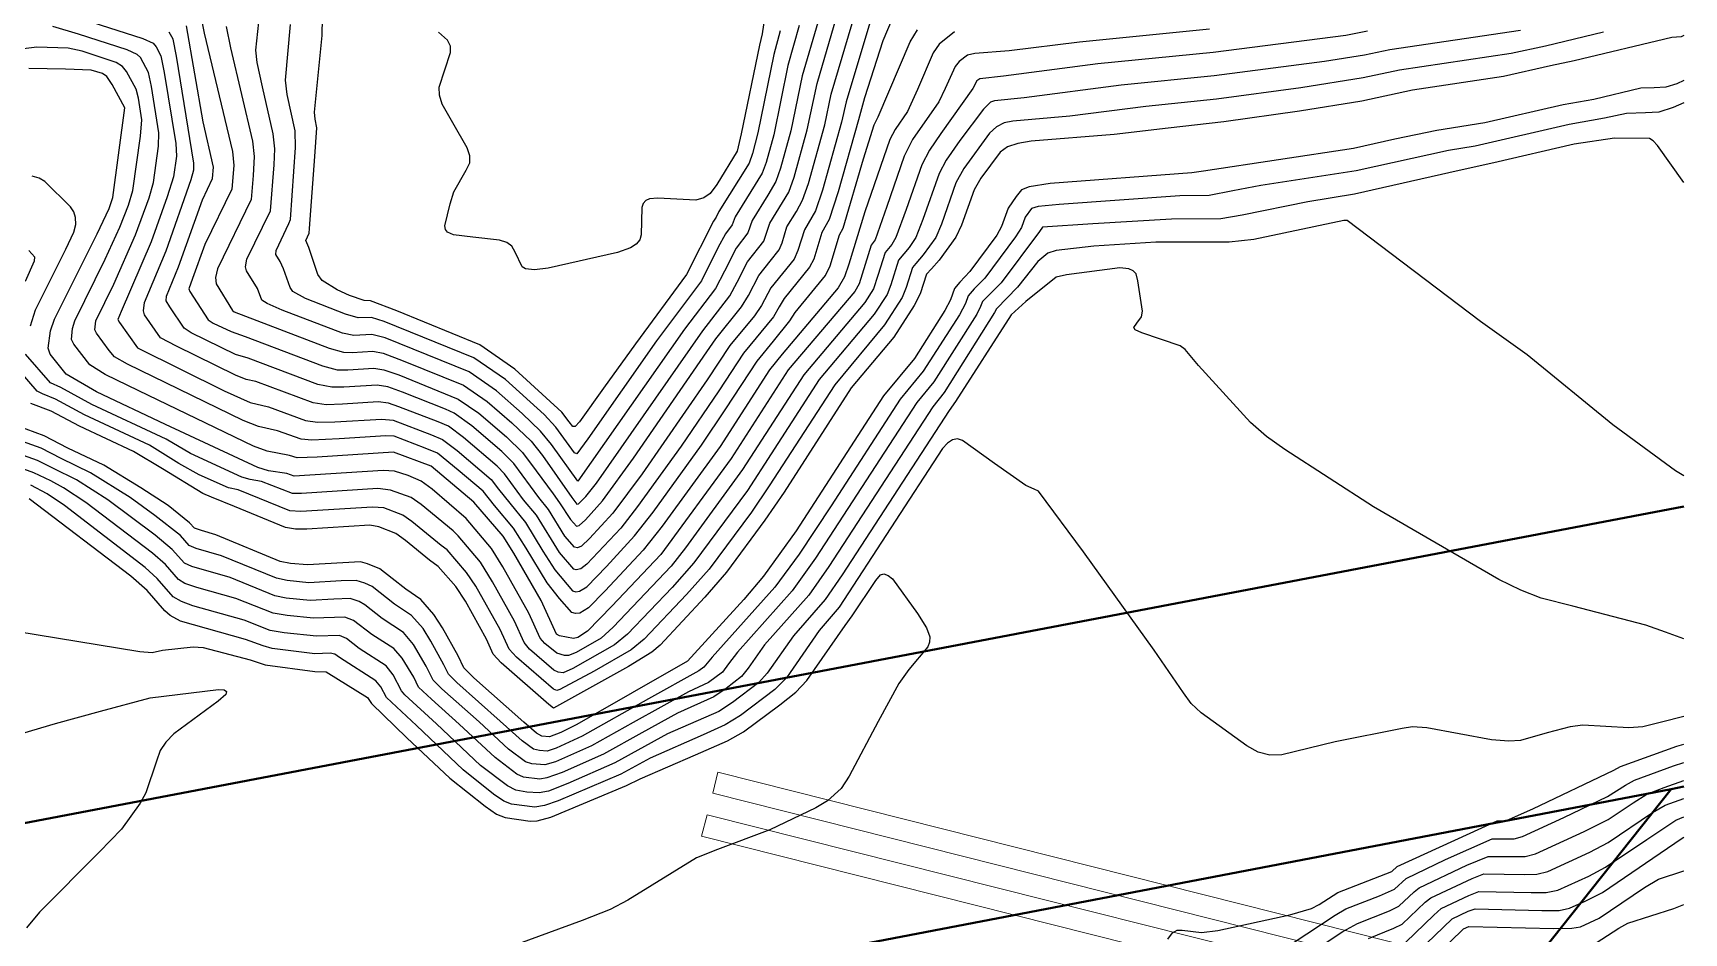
# Model space of a CAD drawing. Header units: feet. Extents: x 7 to 2308, y -319 to 1396.
# Drawn here: x 802.6 to 1102.3, y 984.8 to 1148.3 of the extents above; entities that cross this region are included whole.
import ezdxf

# ---------------------------------------------------------------- set-up
doc = ezdxf.new("R2010")
doc.units = ezdxf.units.FT
doc.header["$MEASUREMENT"] = 0
doc.layers.add('PDF_X1003BASE$CR_CONT_DEF', color=7, linetype='Continuous', true_color=0x979797)
doc.layers.add('PDF_X1003BASE$CR_NDX_DEF', color=7, linetype='Continuous', true_color=0x767676)
doc.layers.add('PDF_X1003BASE$PA_PARCEL', color=7, linetype='Continuous')
doc.layers.add('PDF_X1003BASE$SD_CL', color=7, linetype='Continuous')

msp = doc.modelspace()

# ---------------------------------------------------------------- linework, layer by layer
at = {"layer": 'PDF_X1003BASE$CR_CONT_DEF', "lineweight": 25}
for points in [[(936.88, 1160.91), (934.96, 1148.12), (934.48, 1146.04), (931.18, 1129.94), (930.48, 1126.79), (926.75, 1120.77), (925.58, 1119.12), (924.41, 1118.32), (922.97, 1117.89), (916.04, 1118.26), (914.54, 1118.16), (913.85, 1117.84), (913.37, 1117.3), (913.16, 1116.61), (913.05, 1111.6), (912.78, 1110.69), (912.14, 1109.95), (911.08, 1109.25), (908.73, 1108.4), (896.15, 1105.58), (893.65, 1105.26), (892.05, 1105.42), (891.41, 1105.79), (890.18, 1108.45), (889.54, 1109.57), (888.63, 1110.21), (887.3, 1110.64), (882.5, 1111.17), (878.99, 1111.65), (877.87, 1112.13), (877.49, 1112.61), (877.39, 1113.25), (878.35, 1117.25), (879.04, 1119.44), (881.28, 1123.38), (881.92, 1124.71), (881.92, 1125.99), (881.44, 1127.43), (878.83, 1131.96), (876.91, 1135.38), (876.43, 1136.98), (876.37, 1138.47), (878.45, 1144.71), (878.4, 1145.88), (877.87, 1146.95), (876.27, 1148.44)], [(958.58, 1150.84), (956.87, 1146.84), (953.57, 1136.5), (952.45, 1132.5), (948.77, 1119.44), (947.17, 1114.43), (945.84, 1112.03), (944.34, 1107.23), (943.6, 1105.74), (938.96, 1100.03), (938.05, 1098.54), (937.04, 1096.73), (931.6, 1090.12), (927.13, 1083.29), (920.3, 1073.27), (912.36, 1062.29), (909.32, 1058.34), (903.14, 1051.84), (902.07, 1050.99), (901.22, 1050.77), (900.79, 1050.93), (898.23, 1053.92), (894.02, 1060.74), (891.67, 1063.51), (888.21, 1068.21), (886.88, 1069.64), (880.8, 1074.82), (878.03, 1076.89), (876.16, 1077.69), (869.02, 1080.41), (867.15, 1081.05), (865.28, 1081.27), (858.83, 1080.84), (855.85, 1080.73), (853.5, 1081.11), (843.11, 1085), (841.35, 1085.37), (839.38, 1086.12), (828.66, 1091.4), (825.78, 1092.94), (822.9, 1097.1), (822.69, 1097.85), (822.9, 1099.34), (826.79, 1108.72), (831.33, 1121.68), (831.86, 1123.44), (831.86, 1124.61), (828.71, 1144.07), (828.07, 1147.16), (827.33, 1148.44)], [(955.43, 1153.18), (950.26, 1135.8), (949.41, 1132.07), (945.94, 1119.76), (944.66, 1115.97), (942.69, 1112.56), (941.47, 1108.77), (940.77, 1107.18), (936.56, 1102), (934.86, 1098.81), (933.58, 1096.89), (929.1, 1091.5), (924.99, 1085.26), (913.21, 1068.21), (907.88, 1061.06), (903.62, 1056.48), (902.18, 1055.09), (901.48, 1054.77), (900.95, 1054.88), (899.19, 1056.9), (896.21, 1061.75), (894.45, 1063.94), (889.91, 1070.07), (887.73, 1072.26), (882.29, 1076.95), (879.09, 1079.24), (877.49, 1079.99), (869.71, 1083.03), (867.04, 1084.04), (865.13, 1084.31), (859.05, 1083.93), (856.86, 1083.93), (854.36, 1084.47), (841.72, 1089.21), (839.38, 1089.9), (831.33, 1093.85), (830.05, 1094.65), (827.49, 1098.54), (826.79, 1099.61), (826.85, 1100.51), (829.03, 1105.79), (833.41, 1118), (835.22, 1121.84), (835.43, 1123.91), (833.51, 1132.12), (830.53, 1149.56)], [(832.82, 1152.76), (833.73, 1148.22), (838.84, 1126.74), (839.11, 1124.23), (838.74, 1119.92), (833.83, 1109.84), (831.59, 1103.71), (830.9, 1101.84), (831.11, 1101.36), (834.42, 1096.19), (835.32, 1095.61), (838.58, 1094.06), (841.14, 1093.15), (855.21, 1087.82), (857.87, 1087.13), (859.79, 1087.13), (864.49, 1087.4), (866.35, 1087.13), (869.02, 1086.22), (879.84, 1081.8), (883.57, 1079.24), (888.58, 1074.92), (891.51, 1072.1), (893.97, 1068.79), (897.06, 1064.58), (898.23, 1062.98), (900.2, 1059.94), (901.27, 1058.72), (901.8, 1058.82), (902.92, 1059.84), (906.01, 1063.3), (911.61, 1071.08), (924.94, 1090.38), (926.59, 1092.73), (931.23, 1098.54), (932.51, 1100.62), (934.38, 1104.24), (936.45, 1106.86), (938.05, 1108.88), (938.59, 1110.16), (939.49, 1113.09), (941.2, 1115.86), (942.32, 1117.89), (943.38, 1120.93), (946.37, 1131.59), (947.54, 1137.19), (952.02, 1152.22)], [(837.72, 1149.45), (838.47, 1145.56), (842.47, 1128.61), (842.79, 1125.83), (842.63, 1122.37), (842.25, 1118.05), (836.12, 1105.42), (835.75, 1103.87), (835.86, 1102.7), (838.84, 1097.9), (839.16, 1097.63), (856.38, 1091.02), (858.99, 1090.33), (860.59, 1090.28), (864.33, 1090.49), (866.19, 1090.12), (869.82, 1088.73), (880.75, 1084.31), (885.06, 1081.37), (889.54, 1077.48), (893.06, 1074.18), (895.09, 1071.56), (900.47, 1063.89), (901.38, 1062.71), (901.64, 1062.77), (902.98, 1064.1), (904.89, 1066.55), (924.19, 1094.17), (929.1, 1100.56), (930.43, 1103.02), (932.35, 1106.7), (935.28, 1110.48), (935.87, 1112.29), (936.4, 1113.73), (939.81, 1119.38), (940.77, 1122.1), (943.17, 1130.69), (944.98, 1139.11), (948.5, 1151.16)], [(938.27, 1148.65), (937.09, 1144.39), (934.22, 1130.15), (933.26, 1126.37), (932.62, 1124.66), (927.13, 1115.86), (926.65, 1114.85), (926.17, 1114.11), (921.26, 1104.4), (911.98, 1091.82), (906.17, 1083.77), (901.86, 1077.64), (901.06, 1076.79), (900.63, 1076.79), (899.94, 1077.69), (898.6, 1079.4), (890.07, 1087.24), (883.73, 1091.66), (868.7, 1097.85), (863.9, 1099.66), (862.73, 1099.71), (860.06, 1100.62), (857.82, 1101.63), (855.1, 1103.34), (854.36, 1104.4), (852.7, 1109.31), (852.17, 1110.59), (852.76, 1111.92), (852.81, 1112.77), (853.82, 1125.83), (854.14, 1131.06), (853.88, 1132.6), (853.72, 1133.88), (855.1, 1147.8), (855.16, 1151.05)], [(1016.21, 1148.97), (992.59, 1146.63), (979.85, 1145.03), (973.61, 1144.55), (972.23, 1144.28), (970.73, 1143.11), (969.99, 1142.2), (968.23, 1138.2), (967.05, 1135.75), (962.26, 1128.93), (960.76, 1125.89), (957.62, 1116.77), (955.49, 1110.69), (954.79, 1109.73), (952.61, 1102.75), (951.81, 1101.36), (939.71, 1087.08), (929.36, 1070.98), (916.57, 1053.54), (907.72, 1044.16), (903.3, 1039.63), (901.54, 1038.51), (900.74, 1038.3), (898.18, 1038.78), (897.64, 1039.1), (894.87, 1045.23), (889.91, 1053.81), (888, 1056.9), (882.66, 1063.09), (874.93, 1069.59), (868.06, 1072.15), (854.2, 1071.24), (850.57, 1071.14), (849.19, 1071.56), (845.13, 1072.36), (842.68, 1073.27), (821.84, 1083.29), (815.71, 1086.28), (812.93, 1088.04), (810.06, 1091.77), (809.63, 1092.62), (809.84, 1094.59), (810.22, 1096.03), (815.76, 1107.23), (818.43, 1112.99), (819.97, 1117.04), (820.77, 1119.65), (822.16, 1129.57), (822.37, 1132.5), (821.78, 1136.44), (821.36, 1138.1), (819.6, 1141.29), (818.9, 1142.2), (817.73, 1142.95), (811.55, 1144.97), (809.04, 1145.51), (803.34, 1145.72), (800.94, 1145.4)], [(1072.61, 1148.76), (1048.94, 1145.24), (1044.3, 1144.28), (1037.05, 1143.11), (1017.01, 1140.49), (1000.16, 1138.79), (982.57, 1136.5), (977.18, 1135.96), (976.44, 1135.7), (975.16, 1134.47), (970.89, 1128.77), (968.39, 1125.19), (967.11, 1122.74), (964.18, 1114.43), (962.9, 1111.12), (961.67, 1109.31), (959.75, 1107.02), (958.37, 1102.54), (957.67, 1100.78), (955.33, 1097.21), (945.36, 1085.32), (936.61, 1071.83), (932.3, 1065.22), (922.59, 1052.05), (918.65, 1047.57), (910.55, 1039.1), (908.2, 1037.18), (900.63, 1032.86), (898.87, 1032.06), (897.96, 1032.17), (897.16, 1032.54), (892.74, 1036.38), (891.78, 1037.61), (890.02, 1041.44), (886.02, 1048.59), (883.84, 1052.16), (879.84, 1056.96), (878.88, 1057.86), (873.07, 1062.66), (871.26, 1063.89), (867.52, 1065.27), (865.23, 1065.54), (851.37, 1064.63), (849.72, 1064.63), (844.12, 1066.82), (842.04, 1067.19), (840.55, 1067.62), (831.22, 1071.94), (826.79, 1074.5), (813.31, 1080.79), (807.71, 1083.88), (805.84, 1084.73), (801.26, 1089.96)], [(1044.89, 1148.6), (1040.94, 1147.85), (1016.85, 1144.76), (995.9, 1142.68), (978.78, 1140.44), (974.52, 1139.96), (973.93, 1139.59), (973.24, 1138.2), (967.43, 1130.05), (965.35, 1127.01), (963.96, 1124.34), (961.14, 1116.24), (959.27, 1111.12), (958.53, 1109.89), (957.3, 1108.4), (955.97, 1104.24), (955.17, 1101.79), (953.62, 1099.34), (942.53, 1086.17), (931.44, 1069.01), (921.05, 1054.77), (918.49, 1051.47), (907.93, 1040.38), (905.75, 1038.4), (901.22, 1035.79), (899.83, 1035.21), (899.14, 1035.21), (897.75, 1035.63), (895.57, 1037.39), (894.71, 1038.35), (892.63, 1042.94), (887.94, 1051.31), (885.86, 1054.66), (881.28, 1060.1), (875.09, 1065.43), (873.12, 1066.87), (870.72, 1067.89), (868.27, 1068.69), (866.19, 1068.85), (850.04, 1067.78), (848.71, 1068.26), (845.4, 1068.79), (843.48, 1069.38), (826.69, 1077.16), (814.16, 1083.13), (808.67, 1086.33), (805.74, 1089.96), (805.42, 1091.02), (805.79, 1094.17), (806.54, 1096.3), (814.27, 1111.81), (816.45, 1116.4), (817.15, 1118.42), (819.33, 1134.68), (816.99, 1138.95), (816.03, 1140.39), (815.28, 1140.92), (813.2, 1141.51), (808.56, 1141.72), (801.9, 1141.83)], [(1102.3, 1147.8), (1101.82, 1147.58), (1100.12, 1147.48), (1082.37, 1143.21), (1078.1, 1142.31), (1069.52, 1140.39), (1053.04, 1137.88), (1043.82, 1135.91), (1032.52, 1134.1), (1018.77, 1132.12), (1008.69, 1131.01), (998.88, 1129.83), (983.79, 1128.61), (981.4, 1128.23), (979.53, 1127.59), (978.2, 1126.63), (974.68, 1121.89), (973.45, 1119.81), (971.16, 1113.36), (970.15, 1111.17), (967.11, 1107.02), (965.72, 1105.42), (964.82, 1104.46), (963.64, 1100.88), (962.58, 1098.81), (958.9, 1093.05), (951.17, 1083.83), (938.96, 1064.9), (935.49, 1059.78), (928.51, 1050.35), (924.57, 1045.81), (916.46, 1037.13), (914.97, 1035.85), (910.71, 1033.23), (897.11, 1025.66), (896.26, 1026.3), (887.62, 1033.87), (886.18, 1035.47), (884.96, 1038.19), (881.12, 1045.07), (879.36, 1047.73), (876.16, 1051.41), (874.61, 1052.53), (870.24, 1056.1), (868.48, 1057.38), (865.44, 1058.61), (863.79, 1058.88), (852.33, 1058.18), (850.3, 1058.18), (848.49, 1058.5), (839.22, 1062.29), (835.06, 1063.99), (833.46, 1064.63), (826.16, 1069.11), (820.88, 1072.26), (811.07, 1076.89), (805.95, 1079.61), (802.22, 1081)], [(969.88, 1148.49), (967.11, 1146.25), (966.04, 1144.65), (963.16, 1138.04), (961.35, 1134.04), (959.11, 1130.74), (958.15, 1128.93), (953.62, 1115.81), (950.74, 1106.27), (949.94, 1103.98), (948.77, 1102), (938.64, 1089.96), (936.35, 1087.08), (927.34, 1073.16), (916.84, 1058.72), (913.37, 1054.34), (906.49, 1046.99), (903.46, 1043.9), (901.91, 1042.94), (901.11, 1042.83), (900.42, 1043.04), (898.18, 1045.6), (895.99, 1048.43), (892.15, 1054.72), (889.86, 1058.34), (886.4, 1062.45), (884.32, 1065.06), (879.84, 1068.9), (876.05, 1071.99), (873.81, 1072.9), (868.22, 1075.03), (866.67, 1075.14), (858.19, 1074.6), (853.24, 1074.34), (851.32, 1074.5), (847, 1076.04), (843.59, 1076.79), (840.76, 1077.91), (819.81, 1088.14), (817.41, 1089.48), (816.45, 1090.6), (814.16, 1093.79), (813.84, 1094.38), (814.05, 1095.98), (817.31, 1102.64), (821.25, 1111.6), (823.7, 1118.37), (824.5, 1121.14), (825.41, 1127.7), (825.46, 1130.15), (824.18, 1138.58), (823.6, 1141.08), (822.16, 1143.8), (821.52, 1144.39), (819.76, 1145.24), (810.91, 1148.06), (806.27, 1149.45)], [(941.73, 1149.66), (939.65, 1142.36), (937.09, 1129.78), (935.71, 1124.77), (934.96, 1122.85), (930.11, 1114.91), (929.52, 1113.41), (928.35, 1111.81), (926.97, 1109.25), (923.98, 1103.28), (915.82, 1092.36), (903.35, 1074.55), (901.38, 1071.88), (900.95, 1072.04), (897.54, 1076.68), (895.41, 1078.97), (888.42, 1085.32), (882.66, 1089.26), (866.4, 1095.87), (864.06, 1096.62), (861.66, 1096.57), (859.37, 1097.21), (852.12, 1100.09), (849.82, 1101.36), (849.29, 1102.06), (848.12, 1105.47), (847.48, 1106.8), (846.73, 1108.08), (846.79, 1108.77), (849.08, 1113.68), (849.35, 1114.43), (850.3, 1127.49), (850.2, 1130.53), (848.76, 1137.08), (848.49, 1139.69), (849.4, 1149.82)], [(1102.3, 1139.64), (1101.02, 1139.06), (1099, 1138.42), (1096.92, 1138.31), (1094.47, 1138.26), (1085.94, 1136.23), (1080.39, 1135.22), (1066.16, 1131.96), (1057.42, 1130.58), (1049.85, 1128.98), (1042.33, 1127.33), (1015.09, 1123.17), (1012.96, 1122.9), (987.26, 1120.93), (983.47, 1120.34), (982.04, 1119.81), (981.08, 1118.58), (979.64, 1116.45), (978.41, 1113.15), (977.56, 1111.55), (972.71, 1104.94), (970.89, 1103.02), (969.88, 1101.9), (969.19, 1099.82), (968.17, 1097.9), (962.63, 1089.16), (957.03, 1082.39), (941.15, 1057.86), (935.23, 1049.65), (931.66, 1045.39), (921.42, 1034.19), (901.38, 1022.68), (898.44, 1021.24), (896.37, 1020.44), (894.98, 1020.55), (894.02, 1021.13), (891.73, 1023.1), (882.66, 1031.15), (880.85, 1032.97), (879.79, 1035.15), (876.96, 1040.27), (875.41, 1042.67), (873.01, 1045.39), (870.3, 1047.25), (867.84, 1049.23), (865.6, 1050.99), (863.37, 1051.89), (862.09, 1052.21), (852.44, 1051.68), (849.4, 1051.95), (847.48, 1052.32), (835.8, 1057.12), (833.25, 1057.92), (831.97, 1058.34), (831.06, 1059.3), (827.17, 1062.45), (822.21, 1065.7), (815.49, 1069.8), (808.94, 1072.9), (804.67, 1075.14), (798.11, 1077.53)], [(1102.3, 1135.59), (1100.33, 1134.74), (1097.72, 1133.88), (1095.32, 1133.78), (1091.85, 1133.67), (1087.86, 1132.82), (1081.46, 1131.64), (1064.4, 1127.75), (1059.55, 1126.95), (1042.81, 1123.22), (1025.48, 1120.56), (1020.42, 1119.6), (1016.1, 1118.74), (1010.77, 1118.69), (988.91, 1117.14), (985.07, 1116.77), (983.9, 1116.4), (982.73, 1114.85), (982.04, 1112.93), (980.97, 1111.23), (975.42, 1103.76), (973.45, 1101.79), (972.39, 1100.56), (971.91, 1099.18), (970.79, 1097.1), (964.23, 1086.86), (960.02, 1081.75), (947.49, 1062.39), (941.73, 1053.65), (937.31, 1047.63), (925.9, 1034.94), (924.41, 1033.13), (923.5, 1032.43), (914.38, 1027.37), (902.34, 1020.6), (897.59, 1018.41), (895.94, 1017.88), (894.55, 1017.99), (893.49, 1018.2), (891.41, 1019.75), (887.46, 1023.32), (879.57, 1030.3), (878.08, 1031.85), (877.23, 1033.55), (874.88, 1037.82), (873.44, 1040.11), (871.36, 1042.46), (868.27, 1044.54), (864.22, 1047.73), (862.89, 1048.37), (861.29, 1048.85), (858.57, 1048.8), (852.7, 1048.43), (848.76, 1048.85), (846.84, 1049.28), (836.87, 1053.33), (832.23, 1054.66), (831.01, 1055.2), (829.41, 1057.01), (824.77, 1060.64), (820.29, 1063.94), (813.09, 1068.42), (807.76, 1070.98), (804.14, 1072.9), (796.62, 1075.56)], [(802.17, 1095.07), (803.07, 1098.01), (808.62, 1108.99), (810.06, 1112.13), (810.43, 1113.52), (810.38, 1114.75), (810.06, 1115.81), (809.42, 1116.72), (804.78, 1121.3), (803.76, 1121.89), (802.49, 1122.26)], [(1102.3, 1067.83), (1100.76, 1068.74), (1089.4, 1077.11), (1073.84, 1089.8), (1065.36, 1095.87), (1041.16, 1114.21), (1040.57, 1114.21), (1024.2, 1110.8), (1019.78, 1110.27), (1006.45, 1110.27), (995.2, 1109.57), (988.33, 1108.77), (986.83, 1108.29), (985.02, 1106.8), (981.34, 1102.11), (977.5, 1098.17), (977.18, 1097.53), (968.01, 1082.97), (965.99, 1080.41), (947.06, 1051.36), (943.44, 1046.19), (935.44, 1037.18), (932.46, 1032.91), (931.23, 1031.42), (928.46, 1029.24), (926.22, 1027.74), (919.61, 1024.76), (913.16, 1021.19), (906.17, 1017.29), (898.66, 1013.99), (895.89, 1012.98), (894.66, 1012.76), (891.67, 1013.14), (890.45, 1013.67), (886.5, 1016.71), (880, 1022.78), (874.99, 1027.32), (872.59, 1029.5), (871.74, 1031.26), (869.66, 1034.73), (868.16, 1036.49), (864.17, 1039.04), (860.81, 1041.6), (859.26, 1042.19), (853.56, 1041.98), (848.76, 1042.46), (846.25, 1042.94), (839.48, 1045.6), (832.39, 1047.57), (830.21, 1048.32), (829.03, 1049.01), (826.69, 1051.73), (824.34, 1053.81), (812.24, 1063.03), (808.19, 1065.65), (805.9, 1066.93), (802.81, 1068.42), (794.81, 1071.3)], [(1102.3, 1038.24), (1098.95, 1039.47), (1095.37, 1040.75), (1082.1, 1044.16), (1076.39, 1045.66), (1072.72, 1047.09), (1068.72, 1049.01), (1045.95, 1062.23), (1029.85, 1072.63), (1026.5, 1074.98), (1023.62, 1077.53), (1014.18, 1087.88), (1011.78, 1090.81), (1010.88, 1091.45), (1003.89, 1093.85), (1002.72, 1094.38), (1002.45, 1094.81), (1002.99, 1095.61), (1003.84, 1096.73), (1004, 1097.74), (1003.2, 1103.28), (1002.88, 1104.56), (1002.35, 1105.1), (1001.55, 1105.47), (999.89, 1105.63), (990.24, 1104.35), (988.38, 1103.92), (982.83, 1099.5), (980.17, 1097.1), (970.09, 1081.37), (968.92, 1079.72), (949.52, 1049.87), (946.42, 1045.39), (940.67, 1038.78), (935.92, 1032.01), (934.38, 1030.3), (929.58, 1026.68), (927.13, 1025.08), (917.8, 1020.97), (908.25, 1015.75), (899.72, 1011.96), (896.21, 1010.58), (894.5, 1010.26), (892.26, 1010.42), (890.29, 1010.74), (888.79, 1011.54), (883.89, 1015.27), (875.89, 1022.84), (870.14, 1028.06), (869.55, 1028.81), (868, 1031.74), (866.72, 1033.34), (861.87, 1036.49), (859.53, 1038.3), (858.25, 1038.88), (854.09, 1038.72), (848.23, 1039.36), (845.67, 1039.79), (840.98, 1041.66), (831.65, 1044.27), (829.57, 1045.02), (828.07, 1045.87), (825.2, 1049.23), (823.01, 1051.2), (808.35, 1062.45), (805.2, 1064.58), (802.22, 1066.13)], [(1102.3, 1024.17), (1098.25, 1023.1), (1094.84, 1022.25), (1092.28, 1022.09), (1083.96, 1022.57), (1081.67, 1022.3), (1077.46, 1021.19), (1072.61, 1019.8), (1070.53, 1019.64), (1067.39, 1019.91), (1055.6, 1022.09), (1053.04, 1022.25), (1051.13, 1021.99), (1039.02, 1019.53), (1029.32, 1017.19), (1027.14, 1017.13), (1025, 1017.67), (1022.98, 1018.79), (1014.66, 1024.81), (1012.85, 1026.52), (1011.46, 1028.44), (1006.13, 1036.22), (993.34, 1054.08), (985.13, 1065.06), (984.33, 1065.43), (982.83, 1066.07), (977.18, 1070.12), (971.37, 1074.28), (970.47, 1074.55), (969.56, 1074.39), (968.65, 1073.8), (967.75, 1072.84), (948.98, 1044), (945.36, 1039.74), (939.39, 1031.15), (937.31, 1029.02), (931.07, 1024.33), (928.3, 1022.62), (924.3, 1020.81), (914.65, 1016.6), (909.32, 1013.67), (897.96, 1008.82), (895.51, 1007.96), (893.7, 1007.7), (889.49, 1008.23), (888.1, 1008.76), (886.24, 1010.04), (880.69, 1014.47), (872.22, 1022.52), (866.83, 1027.58), (865.76, 1029.56), (864.86, 1030.62), (858.3, 1034.89), (857.45, 1035.47), (856.6, 1035.63), (853.82, 1035.53), (846.04, 1036.49), (844.39, 1036.97), (841.24, 1038.14), (829.41, 1041.44), (827.54, 1042.46), (826.58, 1043.31), (823.38, 1047.04), (820.4, 1049.65), (801.95, 1063.67)], [(799.5, 1039.63), (822.05, 1035.95), (824.29, 1035.74), (826.16, 1036.17), (831.7, 1036.81), (833.51, 1036.65), (842.04, 1034.46), (844.81, 1033.5), (853.77, 1032.33), (855.85, 1032.27), (863.37, 1027.58), (864.06, 1026.52), (870.51, 1020.28), (878.29, 1012.92), (884.69, 1007.86), (886.77, 1006.42), (888.37, 1005.78), (892.85, 1005.14), (894.18, 1005.19), (896.63, 1005.89), (910.39, 1011.64), (912.84, 1012.82), (922.91, 1017.19), (928.72, 1019.75), (931.6, 1021.35), (938.21, 1026.25), (941.09, 1028.54), (943.12, 1030.67), (950.05, 1040.7), (951.33, 1042.4), (955.65, 1048.85), (956.45, 1049.87), (957.09, 1050.03), (957.83, 1049.76), (958.63, 1049.12), (963.16, 1042.83), (964.82, 1040.27), (965.4, 1038.62), (965.35, 1037.66), (965.03, 1036.81), (961.62, 1032.7), (959.8, 1030.14), (956.02, 1023.21), (950.8, 1013.3), (949.3, 1011.06), (946.85, 1008.82), (944.72, 1007.54), (936.4, 1003.59), (926.86, 1000.02), (923.07, 998.48), (910.6, 990.8), (907.4, 989.09), (902.34, 987.07), (896.21, 984.88), (884.64, 980.62)], [(1008.64, 983.71), (1009.44, 984.83), (1010.29, 985.36), (1011.25, 985.36), (1014.71, 984.93), (1017.7, 985.31), (1030.76, 988.13), (1034.71, 989.25), (1036.09, 990), (1039.5, 992.18), (1049.26, 996.02), (1050.22, 996.88), (1068.4, 1005.19), (1070.1, 1005.25), (1074.85, 1007.38), (1089.56, 1014.42), (1090.79, 1015.05), (1101.02, 1018.73), (1102.3, 1019.11)], [(1031.35, 983.02), (1038.97, 988.08), (1040.94, 989.2), (1047.02, 991.6), (1049.74, 992.77), (1051.87, 994.74), (1059.02, 998.16), (1067.49, 1001.94), (1071.49, 1001.94), (1072.98, 1002.37), (1080.5, 1005.78), (1088.44, 1009.62), (1091.69, 1011.7), (1093.35, 1012.6), (1100.38, 1015.21), (1102.3, 1015.8)], [(1026.34, 975.76), (1040.36, 985.09), (1043.02, 986.53), (1048.83, 988.83), (1050.54, 989.68), (1053.31, 992.29), (1054.22, 993.04), (1062.91, 997.14), (1066.75, 998.74), (1073.46, 998.74), (1075.33, 999.22), (1084.18, 1003.27), (1088.55, 1005.46), (1093.08, 1008.44), (1095.59, 1010.04), (1098.73, 1011.27), (1102.3, 1012.5)], [(1051.82, 983.18), (1056.88, 988.08), (1058.22, 989.25), (1063.28, 991.65), (1065.09, 992.34), (1074.58, 992.18), (1077.3, 992.18), (1079.38, 992.61), (1085.03, 995.17), (1088.07, 996.77), (1095.59, 1001.83), (1100.81, 1005.3), (1102.3, 1005.94)], [(1052.51, 979.98), (1058.64, 985.89), (1060.24, 987.39), (1063.12, 988.77), (1064.4, 989.2), (1076.5, 988.93), (1079.65, 988.93), (1081.51, 989.31), (1084.39, 990.59), (1087.54, 992.18), (1101.98, 1002.05), (1102.3, 1002.21)], [(1057.47, 980.88), (1062.27, 985.57), (1063.23, 986), (1078.69, 985.63), (1081.94, 985.68), (1083.54, 985.95), (1086.9, 987.55), (1095.11, 993.09), (1097.67, 994.58), (1102.25, 996.13), (1102.3, 996.13)], [(1086.36, 983.02), (1090.47, 985.73), (1092.12, 986.59), (1100.44, 989.25), (1102.3, 990)]]:
    msp.add_lwpolyline(points, dxfattribs=at)
at = {"layer": 'PDF_X1003BASE$CR_NDX_DEF', "lineweight": 25}
for points in [[(805.58, 1152.7), (822.58, 1147.26), (824.45, 1146.41), (824.98, 1145.77), (825.84, 1144.12), (826.47, 1141.13), (828.55, 1128.18), (828.66, 1125.89), (828.13, 1122.16), (827.01, 1118.53), (824.08, 1110.37), (818.64, 1097.69), (818.05, 1096.25), (818.37, 1095.71), (821.62, 1091.13), (837.35, 1083.29), (842.04, 1081.16), (845.4, 1080.41), (852.12, 1077.91), (854.25, 1077.59), (857.45, 1077.64), (865.98, 1078.17), (868, 1077.96), (874.99, 1075.3), (876.96, 1074.44), (879.63, 1072.47), (885.81, 1067.19), (887.14, 1065.43), (889.17, 1062.87), (892.05, 1059.36), (895.19, 1054.18), (897.38, 1050.77), (900.58, 1046.99), (901.16, 1046.77), (901.86, 1046.88), (903.14, 1047.68), (906.71, 1051.36), (911.83, 1056.96), (915.18, 1061.27), (923.98, 1073.43), (928.4, 1080.04), (934.06, 1088.68), (937.04, 1092.3), (940.03, 1095.98), (940.99, 1097.53), (946.48, 1104.24), (947.33, 1106), (949.04, 1111.65), (949.68, 1112.83), (953.41, 1125.41), (955.33, 1131.59), (956.07, 1133.03), (961.88, 1146.68), (963.16, 1148.86)], [(1087.7, 1148.44), (1077.14, 1145.88), (1070.96, 1144.55), (1050.65, 1141.51), (1044.09, 1140.12), (1032.79, 1138.31), (1017.43, 1136.28), (1004.64, 1134.9), (990.83, 1133.19), (980.49, 1132.28), (978.89, 1131.96), (977.5, 1131.22), (976.28, 1130.1), (971.59, 1123.65), (970.15, 1121.04), (967.53, 1113.57), (966.52, 1111.12), (964.23, 1107.98), (962.9, 1106.43), (962.26, 1105.68), (961.14, 1102.06), (960.39, 1100.24), (957.19, 1095.29), (948.18, 1084.41), (936.29, 1066.02), (933.04, 1061.27), (925.37, 1050.93), (921.26, 1046.29), (913.58, 1038.19), (911.24, 1036.27), (904.47, 1032.38), (898.28, 1029.02), (897.75, 1028.86), (897.11, 1029.13), (890.39, 1034.94), (889.06, 1036.38), (887.46, 1039.95), (883.04, 1047.79), (881.33, 1050.29), (877.81, 1054.4), (876.75, 1055.2), (871.42, 1059.57), (869.76, 1060.69), (866.35, 1062.02), (864.27, 1062.18), (851.26, 1061.38), (849.24, 1061.49), (839.86, 1065.33), (838.1, 1065.7), (832.82, 1068.05), (829.14, 1070.12), (823.76, 1073.43), (811.97, 1078.92), (806.7, 1081.8), (804.35, 1082.76), (803.39, 1083.24), (796.99, 1090.65)], [(945.09, 1150.2), (942.27, 1140.49), (940.19, 1130.53), (938.32, 1123.7), (937.47, 1121.3), (936.03, 1118.8), (933.2, 1114.21), (932.4, 1111.97), (930.27, 1109.2), (928.14, 1105.04), (926.49, 1101.9), (920.89, 1094.49), (901.54, 1066.87), (896.74, 1073.54), (894.77, 1075.99), (891.41, 1079.19), (886.77, 1083.29), (881.81, 1086.76), (866.56, 1092.89), (864.17, 1093.53), (860.86, 1093.37), (858.83, 1093.79), (847.85, 1097.95), (845.13, 1099.13), (844.17, 1099.77), (843.37, 1101.9), (841.4, 1105.1), (841.19, 1105.84), (841.46, 1107.23), (845.72, 1115.97), (846.41, 1124.34), (846.52, 1127.27), (846.25, 1129.99), (844.28, 1138.52), (843.32, 1142.89), (843.11, 1145.13), (843.64, 1150.25)], [(1102.3, 1121.14), (1097.51, 1127.86), (1096.71, 1128.71), (1096.07, 1129.09), (1089.72, 1129.19), (1082.37, 1128.07), (1067.81, 1124.71), (1061.52, 1123.28), (1042.49, 1119.01), (1034.01, 1117.62), (1022.12, 1115.17), (1018.23, 1114.53), (1009.28, 1114.48), (994.99, 1113.63), (985.87, 1112.99), (985.34, 1112.24), (978.36, 1102.91), (975, 1099.5), (974.62, 1098.59), (973.93, 1097.21), (966.15, 1084.94), (963.06, 1081.16), (944.66, 1052.91), (940.45, 1046.99), (930.54, 1035.85), (928.88, 1033.71), (927.76, 1032.22), (925.26, 1030.3), (921.63, 1028.65), (911.56, 1023.05), (903.99, 1018.79), (897.48, 1015.91), (895.57, 1015.37), (893.17, 1015.53), (892.05, 1015.91), (888.95, 1018.2), (883.62, 1023.16), (876.85, 1029.18), (875.25, 1030.73), (874.03, 1033.29), (871.68, 1037.23), (869.87, 1039.42), (866.03, 1041.92), (862.89, 1044.43), (861.87, 1045.02), (860.22, 1045.55), (857.24, 1045.44), (852.97, 1045.23), (848.6, 1045.66), (846.52, 1046.08), (838.42, 1049.39), (831.49, 1051.36), (830.15, 1052), (827.91, 1054.5), (824.82, 1057.06), (816.24, 1063.51), (810.54, 1067.14), (806.38, 1069.16), (803.44, 1070.66), (794.76, 1073.75)], [(801.26, 1103.23), (802.91, 1106.91), (802.96, 1107.55), (801.9, 1108.77)], [(794.22, 1019.16), (806.7, 1022.89), (814.91, 1025.13), (823.92, 1027.53), (836.34, 1029.02), (837.35, 1028.97), (837.78, 1028.7), (837.62, 1028.17), (836.23, 1026.94), (828.23, 1020.97), (826.74, 1019.48), (825.73, 1017.99), (825.04, 1016.01), (823.12, 1010.26), (822.1, 1008.39), (818.69, 1003.7), (814.69, 999.54), (803.82, 988.61), (801.47, 985.79)], [(1045.05, 983.81), (1049.63, 985.68), (1051.18, 986.43), (1055.34, 990.43), (1056.35, 991.22), (1063.87, 994.74), (1066, 995.6), (1073.36, 995.44), (1075.6, 995.49), (1077.62, 996.02), (1085.19, 999.49), (1088.55, 1001.25), (1096.6, 1006.69), (1098.89, 1008.02), (1102.3, 1009.24)]]:
    msp.add_lwpolyline(points, dxfattribs=at)
at = {"layer": 'PDF_X1003BASE$PA_PARCEL', "lineweight": 40}
for points in [[(1102.3, 1062.29), (763.89, 997.68), (767.99, 1206.6)], [(1102.3, 1011.43), (1099.96, 1010.95), (942.8, 980.83), (763.09, 946.44), (763.89, 997.68), (525.8, 948.26), (273.7, 1011.86)], [(1099.96, 1010.95), (918.28, 782.19)]]:
    msp.add_lwpolyline(points, dxfattribs=at)
at = {"layer": 'PDF_X1003BASE$SD_CL', "lineweight": 13}
for points in [[(1074.96, 972.62), (926.01, 1010.2), (926.97, 1014.04), (1075.91, 976.46), (1078.26, 975.92), (1080.61, 975.55), (1083.01, 975.39), (1085.4, 975.39), (1087.8, 975.55), (1090.15, 975.87), (1092.49, 976.4), (1101.98, 979.02), (1102.3, 979.12)], [(1072.98, 964.84), (923.98, 1002.42), (924.99, 1006.31), (1074, 968.73), (1076.87, 968.03), (1079.81, 967.61), (1082.79, 967.4), (1085.78, 967.4), (1088.71, 967.61), (1091.64, 968.03), (1094.57, 968.67), (1102.3, 970.81)]]:
    msp.add_lwpolyline(points, dxfattribs=at)

doc.saveas('drawing.dxf')
